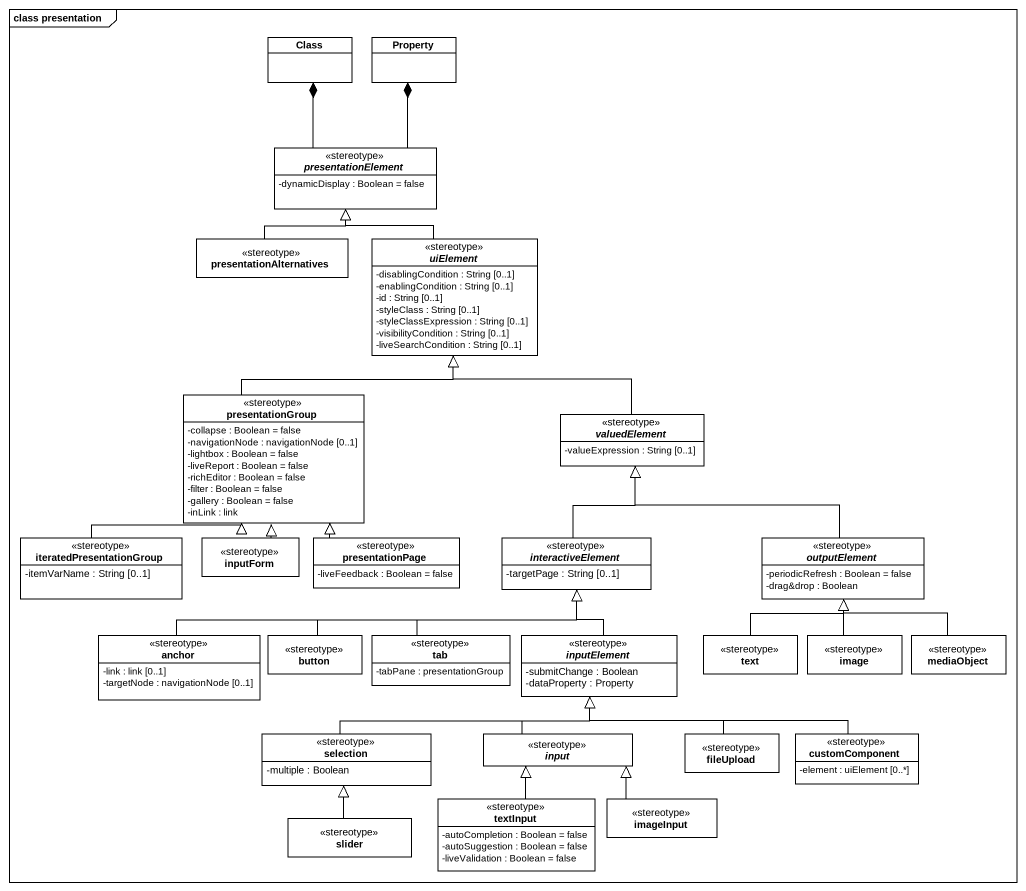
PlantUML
@startuml
mainframe class presentation
hide circle
hide empty members
skinparam classAttributeIconSize 0
class "Class" as Class_
class Property
abstract class presentationElement <<stereotype>> {
  -dynamicDisplay : Boolean = false
}
class presentationAlternatives <<stereotype>>
abstract class uiElement <<stereotype>> {
  -disablingCondition : String [0..1]
  -enablingCondition : String [0..1]
  -id : String [0..1]
  -styleClass : String [0..1]
  -styleClassExpression : String [0..1]
  -visibilityCondition : String [0..1]
  -liveSearchCondition : String [0..1]
}
class presentationGroup <<stereotype>> {
  -collapse : Boolean = false
  -navigationNode : navigationNode [0..1]
  -lightbox : Boolean = false
  -liveReport : Boolean = false
  -richEditor : Boolean = false
  -filter : Boolean = false
  -gallery : Boolean = false
  -inLink : link
}
abstract class valuedElement <<stereotype>> {
  -valueExpression : String [0..1]
}
class iteratedPresentationGroup <<stereotype>> {
  -itemVarName : String [0..1]
}
class inputForm <<stereotype>>
class presentationPage <<stereotype>> {
  -liveFeedback : Boolean = false
}
abstract class interactiveElement <<stereotype>> {
  -targetPage : String [0..1]
}
abstract class outputElement <<stereotype>> {
  -periodicRefresh : Boolean = false
  -drag&drop : Boolean
}
class anchor <<stereotype>> {
  -link : link [0..1]
  -targetNode : navigationNode [0..1]
}
class button <<stereotype>>
class tab <<stereotype>> {
  -tabPane : presentationGroup
}
abstract class inputElement <<stereotype>> {
  -submitChange : Boolean
  -dataProperty : Property
}
class text <<stereotype>>
class image <<stereotype>>
class mediaObject <<stereotype>>
class selection <<stereotype>> {
  -multiple : Boolean
}
abstract class input <<stereotype>>
class fileUpload <<stereotype>>
class customComponent <<stereotype>> {
  -element : uiElement [0..*]
}
class slider <<stereotype>>
class textInput <<stereotype>> {
  -autoCompletion : Boolean = false
  -autoSuggestion : Boolean = false
  -liveValidation : Boolean = false
}
class imageInput <<stereotype>>
presentationElement -up-* Class_
presentationElement -up-* Property
presentationAlternatives -up-|> presentationElement
uiElement -up-|> presentationElement
presentationGroup -up-|> uiElement
valuedElement -up-|> uiElement
iteratedPresentationGroup -up-|> presentationGroup
inputForm -up-|> presentationGroup
presentationPage -up-|> presentationGroup
interactiveElement -up-|> valuedElement
outputElement -up-|> valuedElement
anchor -right-|> interactiveElement
button -right-|> interactiveElement
tab -up-|> interactiveElement
inputElement -up-|> interactiveElement
text -up-|> outputElement
image -up-|> outputElement
mediaObject -up-|> outputElement
selection -right-|> inputElement
input -up-|> inputElement
fileUpload -up-|> inputElement
customComponent -left-|> inputElement
slider -up-|> selection
textInput -up-|> input
imageInput -up-|> input
@enduml
